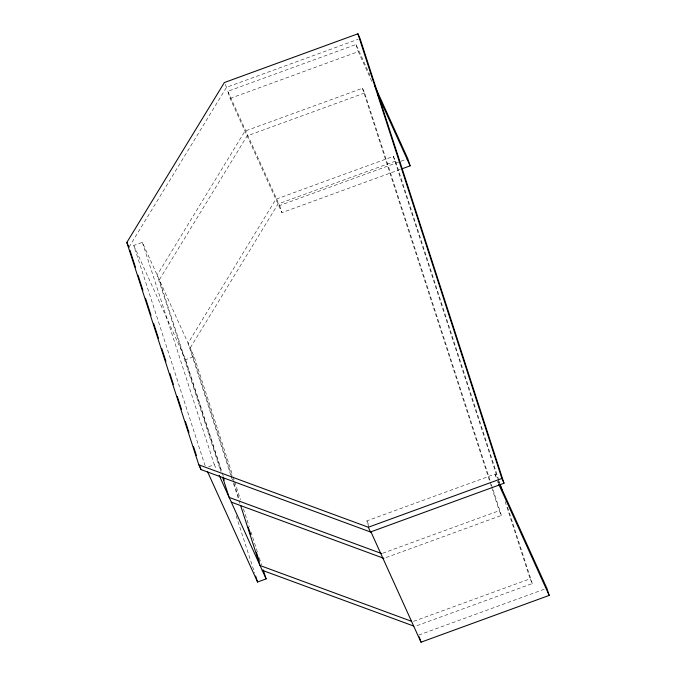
<?xml version="1.0" encoding="UTF-8"?>
<svg xmlns="http://www.w3.org/2000/svg" width="676" height="676" viewBox="0 0 676 676"><rect width="100%" height="100%" fill="white"/><g stroke="black" fill="none" stroke-linecap="round" stroke-linejoin="round"><path stroke-width="0.51" stroke-dasharray="3.38 2.54" d="M128.972 247.222L226.519 87.305L358.069 39.284M400.26 169.439L281.926 212.636L230.119 98.426L227.812 91.311L356.007 44.515L369.933 75.222M230.119 98.426L358.305 51.63L372.679 83.3M490.015 480.332L364.626 93.001L362.463 88.243L244.957 131.136L157.17 275.064L220.722 471.366M364.626 93.001L247.112 135.901L159.325 279.822L221.255 471.121M205.115 465.806L133.78 245.464L142.323 242.346L194.139 356.556L232.721 475.743M498.829 480.205L395.519 161.116L393.364 156.35L275.85 199.251L188.063 343.171L230.862 475.38M395.519 161.116L278.013 204.008L190.226 347.937L232.375 478.135M227.812 91.311L279.619 205.521L399.922 161.606M400.91 161.243L407.814 158.725M133.78 245.464L185.587 359.683L194.139 356.556M208.614 466.77L214.309 464.691L216.489 469.49M368.893 527.094L366.882 520.875L495.069 474.079L496.818 477.915M382.709 553.23L499.234 510.693L501.389 515.45L383.883 558.351M413.602 621.337L530.128 578.808L532.282 583.565L414.777 626.458M418.689 635.085L546.884 588.289M498.558 481.751L499.429 483.678M497.375 481.194L498.246 483.112M225.218 84.449L226.519 87.305M366.882 520.875L369.054 525.674M499.15 481.211L499.801 483.222M507.6 507.304L532.282 583.565M393.364 156.35L497.646 478.456M497.967 479.461L499.268 483.475M505.116 501.541L530.128 578.808M356.007 44.515L358.305 51.63M495.069 474.079L496.801 479.411M491.317 484.346L501.389 515.45M362.463 88.243L489.813 481.591M490.134 482.596L491.435 486.61M491.756 487.616L499.234 510.693M279.619 205.521L281.926 212.636M233.043 476.749L234.344 480.754M234.665 481.751L240.504 499.784M243.419 508.791L249.258 526.824M250.88 531.826L258.012 553.864M259.305 557.869L261.578 564.882M232.696 479.14L233.668 482.14M233.997 483.146L239.186 499.167M231.192 476.377L232.164 479.385M233.457 483.391L238.645 499.42M238.974 500.417L239.946 503.426M185.587 359.683L221.905 471.856M222.227 472.854L223.528 476.859M236.169 515.923L254.658 573.011M142.323 242.346L214.309 464.691"/><path stroke-width="1.01" d="M126.818 242.464L224.356 82.548L357.891 33.8L360.046 38.557L504.009 483.247L370.482 531.987L200.958 469.567L198.795 464.809L126.818 242.464L128.972 247.222M402.228 168.721L410.121 165.84L407.814 158.725L374.724 85.784M198.795 464.809L368.319 527.229L501.854 478.481L504.009 483.247M207.507 471.645L257.573 582.019L266.116 578.901L263.201 569.885M370.921 531.826L420.996 642.2L549.182 595.404L546.884 588.289L499.86 484.633M381.72 553.593L229.147 497.409L222.666 477.374M231.31 502.167L383.883 558.351M411.625 621.337L260.049 565.516L240.588 505.428M262.204 570.274L413.788 626.094M377.462 93.854L410.121 165.84M498.685 484.067L549.182 595.404M368.319 527.229L370.482 531.987M219.1 475.245L266.116 578.901M357.891 33.8L501.854 478.481M500.122 484.219L502.403 491.249M419.264 636.86L420.996 642.2M248.261 527.212L250.534 534.217M256.373 552.25L259.288 561.266M255.629 576.011L257.573 582.019M223.198 477.129L224.179 480.129M129.944 250.23L135.462 267.257M138.056 275.267L142.915 290.291M145.509 298.302L151.018 315.329M153.613 323.339L158.48 338.363M161.725 348.377L165.941 361.398M169.828 373.414L173.394 384.433M177.289 396.449L181.498 409.47M185.393 421.486L188.959 432.505M193.497 446.532L196.412 455.54M199.986 466.558L200.958 469.567"/></g></svg>
